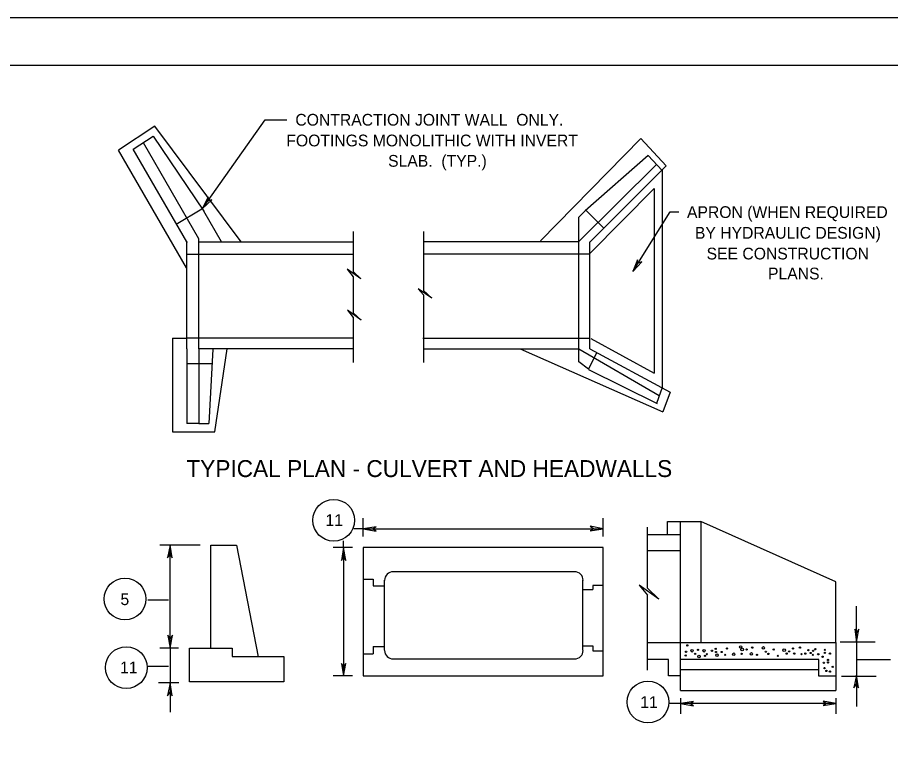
# Model space of a CAD drawing. Extents: x 528.19 to 531.15, y 154.44 to 156.28.
# Drawn here: x 529.258 to 530.018, y 155.643 to 156.277 of the extents above; entities that cross this region are included whole.
import ezdxf

# ---------------------------------------------------------------- set-up
doc = ezdxf.new("R2010")
doc.units = 0
for name, color, linetype in [('Level 1', 7, 'Continuous'), ('Level 4', 7, 'Continuous'), ('Level 41', 7, 'Continuous'), ('Level 5', 7, 'Continuous')]:
    doc.layers.add(name, color=color, linetype=linetype)

msp = doc.modelspace()

# ---------------------------------------------------------------- linework, layer by layer
at = {"layer": 'Level 1'}
for p, q in [((528.1916, 156.27657), (531.14993, 156.27657)), ((528.37828, 156.23491), (531.12828, 156.23491)), ((529.37795, 156.18209), (529.34646, 156.16109)), ((529.45308, 156.08136), (529.37795, 156.18209)), ((529.35925, 156.16207), (529.37664, 156.17323)), ((529.41634, 156.08399), (529.36811, 156.16732)), ((529.37664, 156.17323), (529.4206, 156.10794)), ((529.71358, 156.08202), (529.80118, 156.17126)), ((529.82316, 156.14731), (529.80118, 156.17126)), ((529.40551, 156.05873), (529.34646, 156.16109)), ((529.40584, 156.08136), (529.35925, 156.16207)), ((529.80741, 156.1565), (529.75262, 156.10827)), ((529.81955, 156.14337), (529.80741, 156.1565)), ((529.74705, 156.08169), (529.81463, 156.14862)), ((529.75689, 156.08136), (529.82316, 156.14731)), ((529.81955, 156.1437), (529.81955, 155.9544)), ((529.75689, 156.07152), (529.81266, 156.12762)), ((529.81266, 156.12762), (529.81266, 155.96686)), ((529.39665, 156.09678), (529.41896, 156.10991)), ((529.43602, 156.08136), (529.4206, 156.10794)), ((529.74705, 156.10269), (529.75328, 156.10892)), ((529.75328, 156.10892), (529.76903, 156.09285)), ((529.74705, 155.97671), (529.74705, 156.10269)), ((529.41634, 155.98819), (529.41634, 156.08399)), ((529.55052, 156.09022), (529.55052, 156.05545)), ((529.61188, 156.09022), (529.61188, 156.03904)), ((529.40584, 155.98819), (529.40584, 156.08136)), ((529.40584, 156.08136), (529.4065, 156.08136)), ((529.41634, 156.08136), (529.55052, 156.08136)), ((529.74705, 156.08136), (529.61188, 156.08136)), ((529.75656, 155.98819), (529.75656, 156.08136)), ((529.40584, 156.07054), (529.55052, 156.07054)), ((529.75656, 156.07054), (529.61188, 156.07054)), ((529.55052, 156.05085), (529.55052, 156.01936)), ((529.61188, 156.0351), (529.61188, 155.97638)), ((529.55052, 156.01542), (529.55052, 155.97638)), ((529.39337, 155.99738), (529.39337, 155.91601)), ((529.39337, 155.99738), (529.40617, 155.99738)), ((529.55118, 155.99738), (529.40551, 155.99738)), ((529.61122, 155.99738), (529.75623, 155.99738)), ((529.75755, 155.99705), (529.81266, 155.96686)), ((529.40584, 155.98819), (529.40584, 155.92323)), ((529.55052, 155.98819), (529.41634, 155.98819)), ((529.41634, 155.98819), (529.41634, 155.92323)), ((529.42848, 155.98786), (529.42487, 155.92323)), ((529.43012, 155.91601), (529.44094, 155.98819)), ((529.61188, 155.98819), (529.74705, 155.98819)), ((529.69587, 155.98819), (529.82021, 155.9334)), ((529.74705, 155.98819), (529.81693, 155.94751)), ((529.75656, 155.98819), (529.82644, 155.95046)), ((529.75558, 155.97047), (529.7628, 155.98458)), ((529.40617, 155.97539), (529.42782, 155.97539)), ((529.75558, 155.97047), (529.74705, 155.97671)), ((529.75558, 155.97014), (529.81529, 155.94062)), ((529.81955, 155.9544), (529.81463, 155.94062)), ((529.82644, 155.95046), (529.82021, 155.9334)), ((529.41634, 155.92323), (529.40584, 155.92323)), ((529.41634, 155.92323), (529.42487, 155.92323)), ((529.39337, 155.91601), (529.43012, 155.91601)), ((529.80676, 155.77986), (529.80676, 155.83301)), ((529.82415, 155.82644), (529.82415, 155.83793)), ((529.82415, 155.83793), (529.85335, 155.83793)), ((529.83563, 155.69062), (529.83563, 155.8376)), ((529.85335, 155.83793), (529.85335, 155.73294)), ((529.9708, 155.78543), (529.85335, 155.83793)), ((529.80676, 155.82644), (529.8353, 155.82644)), ((529.42684, 155.72769), (529.42684, 155.81726)), ((529.42684, 155.81726), (529.44915, 155.81726)), ((529.44915, 155.81726), (529.46785, 155.72014)), ((529.80643, 155.81266), (529.83563, 155.81266)), ((529.55938, 155.78773), (529.56791, 155.78773)), ((529.56791, 155.78773), (529.56791, 155.78182)), ((529.74344, 155.79396), (529.58563, 155.79396)), ((529.56791, 155.78182), (529.57776, 155.78182)), ((529.57776, 155.78675), (529.57776, 155.72572)), ((529.75066, 155.72572), (529.75066, 155.78675)), ((529.76837, 155.78215), (529.75919, 155.78215)), ((529.75919, 155.78215), (529.75919, 155.77854)), ((529.9708, 155.73294), (529.9708, 155.78543)), ((529.75066, 155.77854), (529.75919, 155.77854)), ((529.80676, 155.73294), (529.80676, 155.77362)), ((529.38976, 155.76936), (529.37205, 155.76936)), ((529.56791, 155.729), (529.57776, 155.729)), ((529.56791, 155.729), (529.56791, 155.72277)), ((529.75066, 155.72966), (529.75919, 155.72966)), ((529.75919, 155.72966), (529.75919, 155.72539)), ((529.80676, 155.70833), (529.80676, 155.73294)), ((529.80676, 155.73261), (529.9708, 155.73261)), ((529.9708, 155.73261), (529.9708, 155.69062)), ((530.00492, 155.73294), (529.97441, 155.73294)), ((529.46785, 155.72047), (529.46785, 155.72014)), ((529.55971, 155.72277), (529.56791, 155.72277)), ((529.75919, 155.72539), (529.76804, 155.72539)), ((529.38976, 155.71161), (529.37205, 155.71161)), ((529.58563, 155.71818), (529.74344, 155.71818)), ((529.82513, 155.71785), (529.80676, 155.71785)), ((529.82513, 155.70341), (529.82513, 155.71785)), ((529.95604, 155.71785), (529.83563, 155.71785)), ((529.95604, 155.70308), (529.95604, 155.71785)), ((529.98852, 155.71785), (530.01837, 155.71785)), ((529.95604, 155.70866), (529.83563, 155.70866)), ((529.39895, 155.69751), (529.38123, 155.69751)), ((529.83563, 155.70341), (529.82513, 155.70341)), ((529.9708, 155.70308), (529.95604, 155.70308)), ((529.97572, 155.70308), (530.00591, 155.70308)), ((529.83563, 155.69094), (529.83563, 155.69094)), ((529.83563, 155.69062), (529.9708, 155.69062))]:
    msp.add_line(p, q, dxfattribs=at)
for points in [[(529.41962, 156.11024), (529.42749, 156.11778), (529.42388, 156.1168), (529.42454, 156.12041)], [(529.79396, 156.05545), (529.80184, 156.06398), (529.79823, 156.06266), (529.79823, 156.06562)], [(529.55938, 155.83136), (529.57054, 155.8294), (529.56759, 155.83136), (529.57054, 155.83333)], [(529.76837, 155.83136), (529.75689, 155.83366), (529.76017, 155.83136), (529.75689, 155.82972)], [(529.3914, 155.81726), (529.38911, 155.8061), (529.3914, 155.80938), (529.39304, 155.8061)], [(529.54232, 155.81529), (529.54035, 155.80381), (529.54232, 155.80676), (529.54429, 155.80381)], [(529.55938, 155.70341), (529.76837, 155.70341), (529.76837, 155.81529), (529.55938, 155.81529)], [(529.98885, 155.73294), (529.99081, 155.74409), (529.98885, 155.74114), (529.9872, 155.74409)], [(529.3914, 155.72769), (529.39337, 155.73885), (529.3914, 155.73589), (529.38944, 155.73885)], [(529.40814, 155.72769), (529.44521, 155.72769), (529.44521, 155.72047), (529.49016, 155.72047), (529.49016, 155.69816), (529.40814, 155.69816)], [(529.54232, 155.70341), (529.54429, 155.71424), (529.54232, 155.71161), (529.54035, 155.71424)], [(529.98885, 155.70407), (529.98655, 155.69291), (529.98885, 155.69619), (529.99049, 155.69291)], [(529.3914, 155.69751), (529.38911, 155.68602), (529.3914, 155.6893), (529.39304, 155.68602)], [(529.83563, 155.67946), (529.84678, 155.67749), (529.84383, 155.67946), (529.84678, 155.6811)], [(529.9708, 155.67946), (529.95965, 155.68143), (529.9626, 155.67946), (529.95965, 155.67782)]]:
    msp.add_lwpolyline(points, close=True, dxfattribs=at)
for points in [[(529.55052, 156.05545), (529.55741, 156.04921), (529.54528, 156.05741), (529.55052, 156.05085)], [(529.61188, 156.03904), (529.61909, 156.03215), (529.60728, 156.04035), (529.61188, 156.0351)], [(529.55052, 156.01936), (529.55774, 156.01312), (529.5456, 156.02165), (529.55052, 156.01542)], [(529.80676, 155.77986), (529.8166, 155.77034), (529.79954, 155.78248), (529.80676, 155.77362)]]:
    msp.add_lwpolyline(points, dxfattribs=at)
for centre, radius in [((529.5337, 155.83888), 0.01819), ((529.35203, 155.77038), 0.01819), ((529.35313, 155.71066), 0.01819), ((529.84151, 155.72999), 0.000552), ((529.84563, 155.72532), 0.0011), ((529.85083, 155.72616), 0.000537), ((529.85607, 155.72532), 0.0011), ((529.86621, 155.72698), 0.000537), ((529.8761, 155.72726), 0.000537), ((529.88791, 155.72862), 0.0011), ((529.88928, 155.72641), 0.0011), ((529.89311, 155.72643), 0.000537), ((529.89806, 155.72807), 0.000552), ((529.90768, 155.72779), 0.0011), ((529.91674, 155.72643), 0.000537), ((529.92581, 155.72586), 0.0011), ((529.93349, 155.72726), 0.000537), ((529.93953, 155.72807), 0.000552), ((529.94694, 155.72588), 0.000552), ((529.95298, 155.72671), 0.000537), ((529.96123, 155.72614), 0.000552), ((529.84014, 155.72121), 0.000552), ((529.84041, 155.7245), 0.000552), ((529.84837, 155.72258), 0.000552), ((529.85167, 155.72037), 0.0011), ((529.85689, 155.72093), 0.000552), ((529.85853, 155.72231), 0.000537), ((529.86293, 155.72532), 0.000552), ((529.86649, 155.72422), 0.000552), ((529.86733, 155.72148), 0.0011), ((529.87143, 155.72424), 0.000537), ((529.87446, 155.72176), 0.000537), ((529.88187, 155.7223), 0.0011), ((529.88873, 155.7226), 0.000537), ((529.89724, 155.72257), 0.0011), ((529.90218, 155.72176), 0.000537), ((529.90986, 155.7245), 0.000537), ((529.91207, 155.72258), 0.000552), ((529.9203, 155.72094), 0.000537), ((529.928, 155.72285), 0.000552), ((529.93019, 155.72479), 0.000537), ((529.93459, 155.72285), 0.000552), ((529.9409, 155.72231), 0.000537), ((529.94419, 155.72286), 0.000537), ((529.94886, 155.7234), 0.000552), ((529.95079, 155.72176), 0.000552), ((529.95105, 155.72534), 0.000537), ((529.95545, 155.7223), 0.000552), ((529.9593, 155.7201), 0.000552), ((529.96121, 155.72342), 0.000537), ((529.96561, 155.72285), 0.000552), ((529.96039, 155.7149), 0.000537), ((529.96397, 155.71736), 0.000552), ((529.96397, 155.71517), 0.000552), ((529.96807, 155.71134), 0.000537), ((529.96094, 155.71022), 0.000552), ((529.96258, 155.70776), 0.000537), ((529.96561, 155.70719), 0.000552), ((529.80727, 155.6807), 0.01819)]:
    msp.add_circle(centre, radius, dxfattribs=at)
for centre, start, end in [((529.58545, 155.78658), 90, 180), ((529.74336, 155.78658), 0, 90), ((529.58545, 155.72564), 180, 270), ((529.74336, 155.72564), 270, 0)]:
    msp.add_arc(centre, 0.00746, start, end, dxfattribs=at)
at = {"layer": 'Level 4'}
for p, q in [((529.55938, 155.83136), (529.55118, 155.83136)), ((529.54232, 155.81529), (529.54232, 155.82087)), ((529.3914, 155.72769), (529.3914, 155.69751)), ((529.98885, 155.73294), (529.98885, 155.67684)), ((529.3914, 155.69751), (529.3914, 155.67192))]:
    msp.add_line(p, q, dxfattribs=at)
at = {"layer": 'Level 41'}
msp.add_lwpolyline([(528.1916, 156.27657), (531.14993, 156.27657), (531.14993, 154.44324), (528.1916, 154.44324)], close=True, dxfattribs=at)
at = {"layer": 'Level 5'}
for p, q in [((529.41962, 156.11024), (529.47408, 156.18734)), ((529.47408, 156.18734), (529.49278, 156.18734)), ((529.55938, 155.8248), (529.55938, 155.84088)), ((529.76837, 155.8248), (529.76837, 155.84088)), ((529.55938, 155.83136), (529.76837, 155.83136)), ((529.41732, 155.81726), (529.38222, 155.81726)), ((529.3914, 155.72769), (529.3914, 155.81726)), ((529.5502, 155.81529), (529.53314, 155.81529)), ((529.54232, 155.81529), (529.54232, 155.70341)), ((529.98885, 155.73294), (529.98885, 155.76411)), ((529.39862, 155.72769), (529.38222, 155.72769)), ((529.5502, 155.70341), (529.53314, 155.70341)), ((529.83563, 155.68406), (529.83563, 155.67028)), ((529.9708, 155.68406), (529.9708, 155.67028)), ((529.9708, 155.67946), (529.82612, 155.67946))]:
    msp.add_line(p, q, dxfattribs=at)
msp.add_lwpolyline([(529.79396, 156.05545), (529.82644, 156.10728), (529.83399, 156.10728)], dxfattribs=at)

# ---------------------------------------------------------------- texts
at = {"layer": 'Level 1'}
for s, height, p in [('CONTRACTION JOINT WALL  ONLY.', 0.0102283, (529.50033, 156.18241)), ('FOOTINGS MONOLITHIC WITH INVERT', 0.0102283, (529.49245, 156.16437)), ('SLAB.  (TYP.)', 0.0102283, (529.58104, 156.14665)), ('APRON (WHEN REQUIRED ', 0.0102283, (529.84121, 156.10203)), ('BY HYDRAULIC DESIGN)', 0.0102283, (529.8481, 156.08399)), ('SEE CONSTRUCTION ', 0.0102283, (529.85827, 156.06594)), ('PLANS.', 0.010228, (529.91175, 156.04856)), ('TYPICAL PLAN - CULVERT AND HEADWALLS', 0.0147439, (529.40546, 155.87653)), ('11', 0.010228, (529.52657, 155.83399)), ('5', 0.01023, (529.3481, 155.76509)), ('11', 0.010228, (529.34777, 155.70571)), ('11', 0.010228, (529.80052, 155.67552))]:
    msp.add_text(s, height=height, dxfattribs=at).set_placement(p)

doc.saveas('drawing.dxf')
